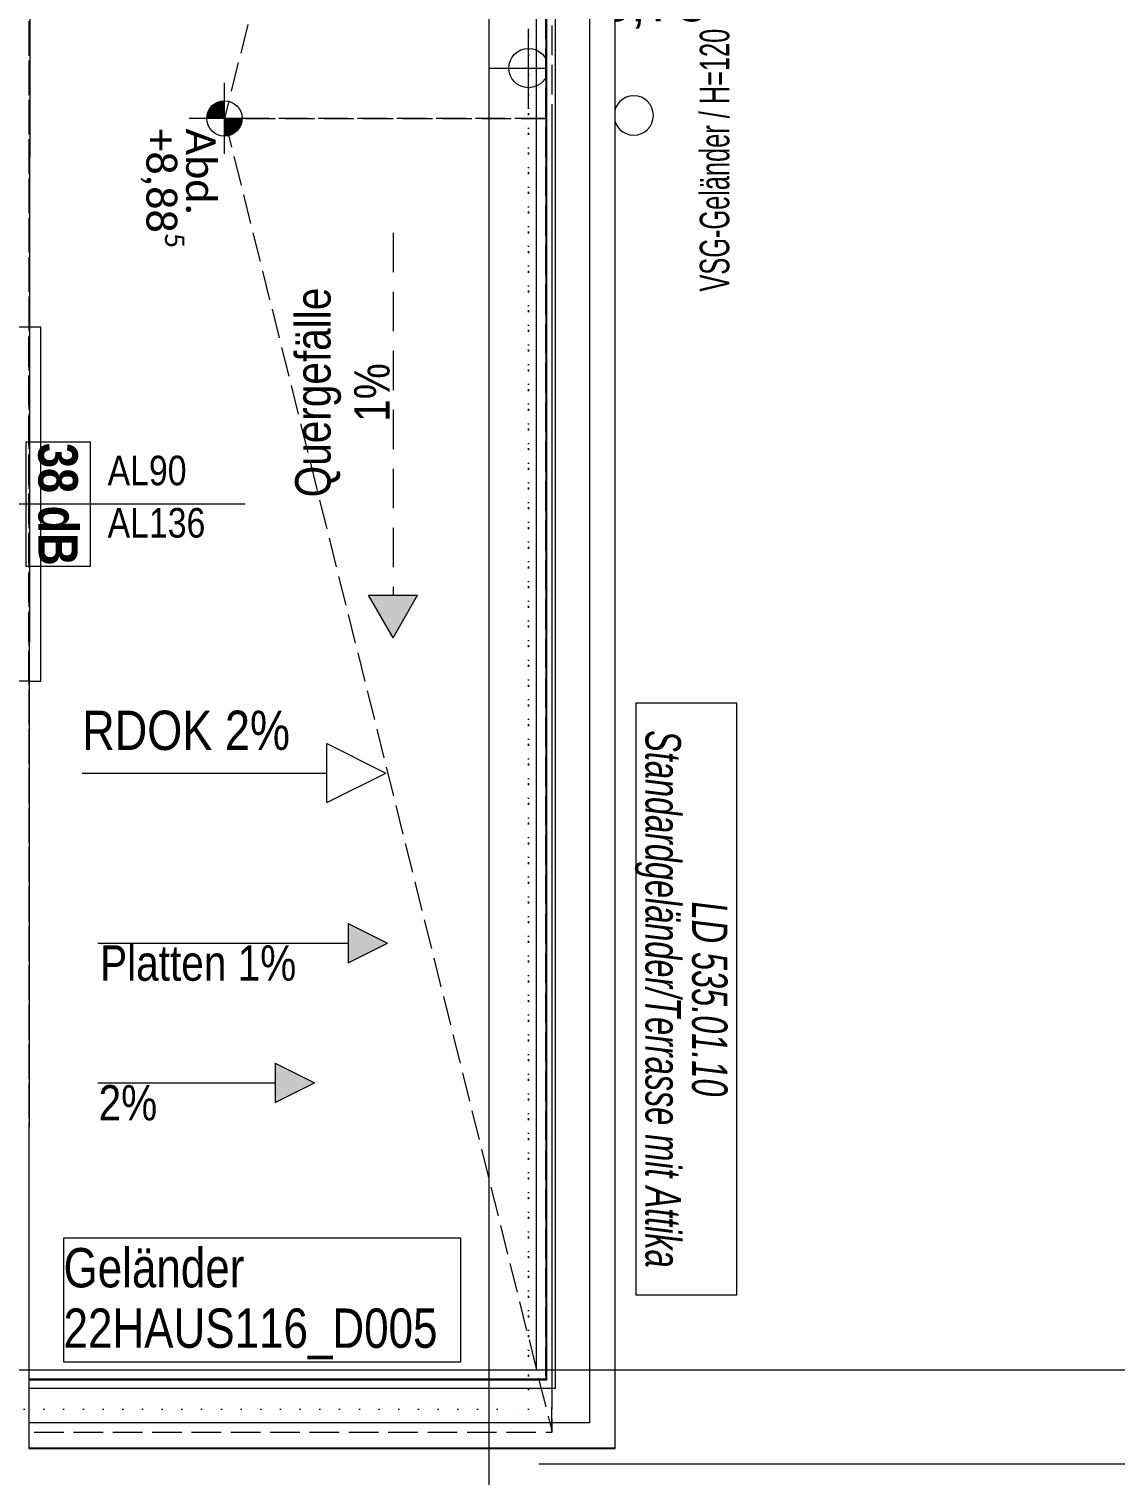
# Model space of a CAD drawing. Header units: metres. Extents: x -19025 to 34897, y -14024 to 26069.
# Drawn here: x 25551 to 28312, y 11180 to 14856 of the extents above; entities that cross this region are included whole.
import ezdxf
from ezdxf.enums import TextEntityAlignment as Align

# ---------------------------------------------------------------- set-up
doc = ezdxf.new("R2010")
doc.units = ezdxf.units.M
doc.header["$MEASUREMENT"] = 0
doc.set_wipeout_variables(frame=1)
for name, pattern in [('Punktlinie weit', [0.05, 0, -0.05]), ('Strichlinie eng', [0.1, 0.075, -0.025]), ('Strichlinie mittel', [0.15, 0.1, -0.05]), ('Wipeout_Contour', [1, 0, -1])]:
    doc.linetypes.add(name, pattern=pattern)
for name, color, linetype in [('110 Wand Aussen', 7, 'Continuous'), ('11__100 Achsraster', 7, 'Continuous'), ('140 Bruestung', 7, 'Continuous'), ('210 Decke', 7, 'Continuous'), ('212 Gefälle 2D', 7, 'Continuous'), ('220 Bodenaufbau', 7, 'Continuous'), ('221 Gefälledämmung 3D', 7, 'Continuous'), ('710 Kanal RW', 7, 'Continuous'), ('810 Raumstempel', 7, 'Continuous'), ('916 Kote PP Entwässerung', 7, 'Continuous'), ('916 Kote PP Rohbau', 7, 'Continuous'), ('930 Beschriftung Allgemein', 7, 'Continuous'), ('936 Beschriftung PP', 7, 'Continuous'), ('936 Beschriftung PP Schallschutz', 7, 'Continuous'), ('937 Beschriftung Detail', 7, 'Continuous')]:
    doc.layers.add(name, color=color, linetype=linetype)
doc.styles.add('ERSTELLTER_STIL_1', font='ARIALN.TTF')
doc.styles.add('ERSTELLTER_STIL_10', font='ARIALNI.TTF', dxfattribs={"width": 0.8})
doc.styles.add('ERSTELLTER_STIL_11', font='ARIALN.TTF', dxfattribs={"width": 0.75})
doc.styles.add('ERSTELLTER_STIL_2', font='ARIALNB.TTF')
doc.styles.add('ERSTELLTER_STIL_3', font='arial.ttf')
doc.styles.add('ERSTELLTER_STIL_4', font='arialbd.ttf')
doc.styles.add('ERSTELLTER_STIL_5', font='calibril.ttf')
doc.styles.add('ERSTELLTER_STIL_9', font='arial.ttf', dxfattribs={"width": 0.8})
doc.linetypes.add('Grenze Bezirk', pattern='A,0,[2,22HAUS116_412 STG1 _ 2.DG_IndexB_2026-08-161.Shx,S=0.001587,R=0,X=0,Y=0],-0.25,0', length=0.25)

# ---------------------------------------------------------------- blocks, each defined once
blk = doc.blocks.new('Terrasse 2_015_4_1', base_point=(24.6655, 21.5931))
at = {"layer": '810 Raumstempel', "color": 253, "linetype": 'Continuous', "lineweight": 9, "true_color": 0x9f9f9f, "flags": 128}
blk.add_lwpolyline([(23.8, 15.7509), (25.0899, 15.7509), (25.0899, 22.2315), (23.8, 22.2315), (23.8003, 19.4513), (23.8024, 19.4513)], close=True, dxfattribs=at)
at = {"layer": '810 Raumstempel', "color": 7, "lineweight": 13}
for tag, height, style, p in [('DUMMY_892', 0.1, 'ERSTELLTER_STIL_1', (24.2862, 20.9527)), ('stFloorCovering', 0.1, 'ERSTELLTER_STIL_1', (24.4509, 20.9214)), ('DUMMY_891', 0.1, 'ERSTELLTER_STIL_1', (24.4509, 20.9527)), ('ROOM_NAME', 0.125, 'ERSTELLTER_STIL_2', (24.6568, 20.914)), ('DUMMY_890', 0.125, 'ERSTELLTER_STIL_2', (24.6568, 20.2286))]:
    blk.add_attdef(tag, text='', height=height, rotation=270, dxfattribs=dict(at, style=style)).set_placement(p, align=Align.TOP_LEFT)
blk = doc.blocks.new('Kombi-Fenster 1-Fl 27_3')
at = {"layer": '110 Wand Aussen', "color": 7, "linetype": 'Strichlinie eng', "lineweight": 13}
for p, q in [((0.43, 0.03), (-0.1781, 0.6381)), ((-0.51, 0.13), (0.51, 0.13)), ((-0.45, -0.27), (0.45, -0.27))]:
    blk.add_line(p, q, dxfattribs=at)
at = {"layer": '110 Wand Aussen', "color": 7, "linetype": 'Continuous', "lineweight": 13}
for p, q in [((-0.54, 0.13), (0.54, 0.13)), ((-0.51, 0), (-0.43, 0)), ((-0.43, -0.03), (-0.43, 0.03)), ((-0.43, 0.03), (-0.36, 0.03)), ((-0.43, 0), (-0.43, -0.03)), ((-0.36, 0.03), (0.36, 0.03)), ((-0.36, 0.03), (-0.36, -0.03)), ((-0.36, 0.01), (0.36, 0.01)), ((0.36, -0.03), (0.36, 0.03)), ((0.36, 0.03), (0.43, 0.03)), ((0.43, 0.03), (0.43, -0.03)), ((0.43, -0.03), (0.43, 0)), ((0.43, 0), (0.51, 0)), ((-0.43, -0.03), (-0.41, -0.03)), ((-0.36, -0.03), (-0.43, -0.03)), ((-0.41, -0.03), (-0.41, -0.07)), ((0.36, -0.01), (-0.36, -0.01)), ((0.36, -0.03), (-0.36, -0.03)), ((0.43, -0.03), (0.36, -0.03)), ((0.41, -0.07), (0.41, -0.03)), ((0.41, -0.03), (0.43, -0.03)), ((-0.41, -0.07), (-0.51, -0.07)), ((-0.45, -0.07), (-0.51, -0.07)), ((-0.45, -0.07), (-0.51, -0.07)), ((-0.45, -0.27), (-0.45, -0.07)), ((0.41, -0.07), (-0.41, -0.07)), ((0.51, -0.07), (0.41, -0.07)), ((0.45, -0.07), (0.51, -0.07)), ((0.45, -0.07), (0.51, -0.07)), ((0.45, -0.27), (0.45, -0.07)), ((-0.45, -0.27), (-0.45, -0.3)), ((0.45, -0.3), (0.45, -0.27)), ((-0.45, -0.3), (0.45, -0.3))]:
    blk.add_line(p, q, dxfattribs=at)
at = {"layer": '110 Wand Aussen', "color": 7, "linetype": 'Continuous', "lineweight": 30}
for p, q in [((-0.51, 0.13), (-0.54, 0.13)), ((-0.51, 0), (-0.51, 0.13)), ((0.51, 0), (0.51, 0.13)), ((0.51, 0.13), (0.54, 0.13)), ((-0.51, -0.07), (-0.51, 0)), ((-0.51, -0.07), (-0.51, 0)), ((0.51, -0.07), (0.51, 0)), ((0.51, -0.07), (0.51, 0))]:
    blk.add_line(p, q, dxfattribs=at)
at = {"layer": '110 Wand Aussen', "color": 7, "linetype": 'Strichlinie eng', "lineweight": 13}
blk.add_arc((0.43, 0.03), 0.86, 135, 180, dxfattribs=at)
at = {"layer": '110 Wand Aussen', "color": 7, "linetype": 'Continuous', "lineweight": 13}
for p in [(-0.54, 0.13), (0.54, 0.13)]:
    blk.add_point(p, dxfattribs=at)
blk = doc.blocks.new('F Marker 21_6')
at = {"layer": '110 Wand Aussen', "color": 7, "linetype": 'Continuous', "lineweight": 13}
blk.add_line((0, 0.55), (0, -0.4), dxfattribs=at)
at = {"layer": '110 Wand Aussen', "color": 7, "lineweight": 13, "style": 'ERSTELLTER_STIL_1'}
for tag, p in [('gs_width_select_pref_50_0', (-0.0029, 0.223)), ('gs_width_select_pref_50_1', (0.13, 0.223))]:
    blk.add_attdef(tag, text='', height=0.075, rotation=90, dxfattribs=at).set_placement(p, align=Align.BOTTOM_LEFT)
for tag, p in [('AC_SillPrefix', (-0.2618, -0.482)), ('AC_SillPrefix_FPH', (-0.2618, -0.587)), ('AC_SillPrefix_STUK', (-0.2618, -0.7057))]:
    blk.add_attdef(tag, text='', height=0.075, dxfattribs=at).set_placement(p, align=Align.BOTTOM_LEFT)
blk = doc.blocks.new('Wand_16_1', base_point=(23.6, 22.4117))
at = {"layer": '110 Wand Aussen', "color": 7, "linetype": 'Continuous', "lineweight": 13, "rotation": 90.00000111836731}
blk.add_blockref('Kombi-Fenster 1-Fl 27_3', (23.53, 17.9511), dxfattribs=at)
at = {"layer": '110 Wand Aussen', "color": 7, "lineweight": 13}
ref = blk.add_blockref('F Marker 21_6', (23.8, 17.9511), dxfattribs=dict(at, rotation=270))
ref.add_attrib('gs_width_select_pref_50', 'AL90', dxfattribs={"color": 7, "lineweight": 13, "height": 0.075, "rotation": 360, "style": 'ERSTELLTER_STIL_1'}).set_placement((24, 17.977), align=Align.BOTTOM_LEFT)
ref.add_attrib('gs_width_select_pref_50_1', 'AL136', dxfattribs={"color": 7, "lineweight": 13, "height": 0.075, "rotation": 360, "style": 'ERSTELLTER_STIL_1'}).set_placement((24, 17.844), align=Align.BOTTOM_LEFT)
ref.add_attrib('AC_SillPrefix', 'RPH 82', dxfattribs={"color": 7, "lineweight": 13, "height": 0.075, "rotation": 270, "style": 'ERSTELLTER_STIL_1'}).set_placement((23.295, 18.2359), align=Align.BOTTOM_LEFT)
ref.add_attrib('AC_SillPrefix_FPH', 'FPH 86', dxfattribs={"color": 7, "lineweight": 13, "height": 0.075, "rotation": 270, "style": 'ERSTELLTER_STIL_1'}).set_placement((23.19, 18.2359), align=Align.BOTTOM_LEFT)
ref.add_attrib('AC_SillPrefix_STUK', 'STUK +11,30', dxfattribs={"color": 7, "lineweight": 13, "height": 0.075, "rotation": 270, "style": 'ERSTELLTER_STIL_1'}).set_placement((23.085, 18.2222), align=Align.BOTTOM_LEFT)
blk = doc.blocks.new('Dachfläche_11_1', base_point=(25.1296, 22.276))
at = {"layer": '221 Gefälledämmung 3D', "color": 32, "linetype": 'Strichlinie eng', "lineweight": 5, "true_color": 0xdd6f00, "flags": 128}
blk.add_lwpolyline([(25.1296, 22.276), (24.2969, 18.932), (25.1296, 18.932)], close=True, dxfattribs=at)
blk = doc.blocks.new('Dachfläche_12_1', base_point=(25.114, 22.2517))
at = {"layer": '220 Bodenaufbau', "color": 155, "linetype": 'Strichlinie eng', "lineweight": 5, "true_color": 0x416cbe, "flags": 128}
blk.add_lwpolyline([(25.114, 22.2517), (23.8, 22.2518), (23.7997, 15.6072), (25.1137, 15.6071)], close=True, dxfattribs=at)
blk = doc.blocks.new('Fallrohr Komplex 27_3')
at = {"layer": '710 Kanal RW', "color": 5, "linetype": 'Continuous', "lineweight": 5, "flags": 128}
blk.add_lwpolyline([(0.05, 0, 1), (-0.05, 0, 1)], format="xyb", close=True, dxfattribs=at)
blk = doc.blocks.new('Linie_3_1', base_point=(24.7254, 18.6411))
at = {"layer": '212 Gefälle 2D', "linetype": 'Continuous', "lineweight": 5, "true_color": 0xdd6f00}
blk.add_hatch(color=32, dxfattribs=at).paths.add_polyline_path([(24.7254, 17.6119), (24.7879, 17.7201), (24.6629, 17.7201)])
at = {"layer": '212 Gefälle 2D', "color": 32, "linetype": 'Strichlinie mittel', "lineweight": 5, "true_color": 0xdd6f00}
blk.add_line((24.7254, 18.6411), (24.7254, 17.7201), dxfattribs=at)
at = {"layer": '212 Gefälle 2D', "color": 32, "linetype": 'Continuous', "lineweight": 5, "true_color": 0xdd6f00}
for p, q in [((24.6629, 17.7201), (24.7879, 17.7201)), ((24.7254, 17.6119), (24.6629, 17.7201)), ((24.7254, 17.6119), (24.7879, 17.7201))]:
    blk.add_line(p, q, dxfattribs=at)
blk = doc.blocks.new('Höhenbemaßung_22_1', base_point=(24.2969, 18.932))
at = {"layer": '221 Gefälledämmung 3D', "linetype": 'Continuous', "lineweight": 5, "true_color": 0xdd6f00}
for points in [[(24.2969, 18.932), (24.2969, 18.977), (24.2797, 18.9736), (24.2651, 18.9639), (24.2553, 18.9493), (24.2519, 18.932)], [(24.2969, 18.932), (24.2969, 18.887), (24.3141, 18.8905), (24.3287, 18.9002), (24.3385, 18.9148), (24.3419, 18.932)]]:
    blk.add_hatch(color=32, dxfattribs=at).paths.add_polyline_path(points)
at = {"layer": '221 Gefälledämmung 3D', "color": 32, "linetype": 'Continuous', "lineweight": 5, "true_color": 0xdd6f00}
for p, q in [((24.2969, 18.842), (24.2969, 19.022)), ((24.3869, 18.932), (24.2069, 18.932))]:
    blk.add_line(p, q, dxfattribs=at)
blk.add_circle((24.2969, 18.932), 0.045, dxfattribs=at)
at = {"layer": '221 Gefälledämmung 3D', "color": 32, "lineweight": 5, "true_color": 0xdd6f00, "char_height": 0.075, "attachment_point": 7, "rotation": 270, "style": 'ERSTELLTER_STIL_5'}
for s, insert in [('\\A1;{\\pql;\\fCalibri Light|b0|i0|c0|p0;\\W1.000000;+8,88\\fCalibri Light|b0|i0|c0|p0;\\W1.000000;\\A1{\\H.66x;\\S5^  ;}}', (24.0765, 18.9062)), ('\\A1;{\\pql;\\fCalibri Light|b0|i0|c0|p0;\\W1.000000;Abd.}', (24.1984, 18.9062))]:
    blk.add_mtext(s, dxfattribs=dict(at, insert=insert))
blk = doc.blocks.new('Höhenbemaßung_31_1', base_point=(25.0698, 19.06))
at = {"layer": '916 Kote PP Rohbau', "color": 7, "linetype": 'Continuous', "lineweight": 13}
for p, q in [((25.0698, 18.96), (25.0698, 19.16)), ((24.9698, 19.06), (25.1698, 19.06))]:
    blk.add_line(p, q, dxfattribs=at)
blk.add_circle((25.0698, 19.06), 0.05, dxfattribs=at)
at = {"layer": '916 Kote PP Rohbau', "color": 7, "lineweight": 13, "insert": (25.1698, 19.16), "char_height": 0.1, "attachment_point": 7, "style": 'ERSTELLTER_STIL_3'}
blk.add_mtext('\\A1;{\\pql;\\fArial|b0|i0|c0|p0;\\W1.000000;+8,73}', dxfattribs=at)
blk = doc.blocks.new('Decke_17_1', base_point=(23.6, 22.2117))
at = {"layer": '210 Decke', "color": 181, "linetype": 'Punktlinie weit', "lineweight": 30, "true_color": 0xa042ff, "flags": 128}
blk.add_lwpolyline([(23.6, 22.2117), (23.6, 15.651), (25.07, 15.651), (25.07, 22.2117)], close=True, dxfattribs=at)
blk = doc.blocks.new('Wand_170_1', base_point=(23.8, 15.771))
at = {"color": 254, "linetype": 'Wipeout_Contour', "lineweight": 0, "ltscale": 88.748269}
blk.add_wipeout([(25.1159, 15.7271), (25.1137, 15.7271), (25.1159, 15.725)], dxfattribs=at).dxf.layer = '140 Bruestung'
at = {"color": 254, "linetype": 'Wipeout_Contour', "lineweight": 0, "ltscale": 88.772337}
blk.add_wipeout([(25.1376, 15.725), (25.1159, 15.725), (25.1376, 15.7033)], dxfattribs=at).dxf.layer = '140 Bruestung'
at = {"color": 254, "linetype": 'Wipeout_Contour', "lineweight": 0, "ltscale": 89.062072}
blk.add_wipeout([(25.1137, 15.7271), (25.1137, 15.725), (25.1159, 15.725)], dxfattribs=at).dxf.layer = '140 Bruestung'
at = {"color": 254, "linetype": 'Wipeout_Contour', "lineweight": 0, "ltscale": 88.826995}
blk.add_wipeout([(25.1898, 15.7033), (25.1376, 15.7033), (25.1898, 15.651)], dxfattribs=at).dxf.layer = '140 Bruestung'
at = {"color": 254, "linetype": 'Wipeout_Contour', "lineweight": 0, "ltscale": 116.311591}
blk.add_wipeout([(25.1137, 15.7271), (23.8, 15.7271), (23.8, 15.725), (25.1137, 15.725)], dxfattribs=at).dxf.layer = '140 Bruestung'
at = {"color": 254, "linetype": 'Wipeout_Contour', "lineweight": 0, "ltscale": 88.856078}
blk.add_wipeout([(25.2248, 15.651), (25.1898, 15.651), (25.2248, 15.616)], dxfattribs=at).dxf.layer = '140 Bruestung'
at = {"color": 254, "linetype": 'Wipeout_Contour', "lineweight": 0, "ltscale": 89.059972}
blk.add_wipeout([(25.1159, 15.725), (25.1159, 15.7033), (25.1376, 15.7033)], dxfattribs=at).dxf.layer = '140 Bruestung'
at = {"color": 254, "linetype": 'Wipeout_Contour', "lineweight": 0, "ltscale": 88.922369}
blk.add_wipeout([(25.2891, 15.616), (25.2248, 15.616), (25.2891, 15.5518)], dxfattribs=at).dxf.layer = '140 Bruestung'
at = {"color": 254, "linetype": 'Wipeout_Contour', "lineweight": 0, "ltscale": 116.289112}
blk.add_wipeout([(25.1159, 15.725), (23.8, 15.725), (23.8, 15.7033), (25.1159, 15.7033)], dxfattribs=at).dxf.layer = '140 Bruestung'
at = {"color": 254, "linetype": 'Wipeout_Contour', "lineweight": 0, "ltscale": 89.07495}
blk.add_wipeout([(25.1376, 15.7033), (25.1376, 15.651), (25.1898, 15.651)], dxfattribs=at).dxf.layer = '140 Bruestung'
at = {"color": 254, "linetype": 'Wipeout_Contour', "lineweight": 0, "ltscale": 88.910823}
blk.add_wipeout([(25.2899, 15.5518), (25.2891, 15.5518), (25.2899, 15.5509)], dxfattribs=at).dxf.layer = '140 Bruestung'
at = {"layer": '140 Bruestung', "color": 7, "linetype": 'Continuous', "lineweight": 13}
blk.add_line((25.1159, 15.725), (23.8, 15.725), dxfattribs=at)
at = {"layer": '140 Bruestung', "color": 7, "linetype": 'Continuous', "lineweight": 13, "flags": 128}
for points in [[(25.1137, 15.7271), (23.8, 15.7271)], [(23.8, 15.7271), (23.8, 15.725)]]:
    blk.add_lwpolyline(points, dxfattribs=at)
at = {"color": 254, "linetype": 'Wipeout_Contour', "lineweight": 0, "ltscale": 116.245275}
blk.add_wipeout([(25.1376, 15.7033), (23.8, 15.7033), (23.8, 15.651), (25.1376, 15.651)], dxfattribs=at).dxf.layer = '140 Bruestung'
at = {"color": 254, "linetype": 'Wipeout_Contour', "lineweight": 0, "ltscale": 89.130582}
blk.add_wipeout([(25.1898, 15.651), (25.1898, 15.616), (25.2248, 15.616)], dxfattribs=at).dxf.layer = '140 Bruestung'
at = {"layer": '140 Bruestung', "color": 7, "linetype": 'Continuous', "lineweight": 13}
blk.add_line((25.1376, 15.7033), (23.8, 15.7033), dxfattribs=at)
at = {"layer": '140 Bruestung', "color": 7, "linetype": 'Continuous', "lineweight": 13, "flags": 128}
blk.add_lwpolyline([(23.8, 15.725), (23.8, 15.7033)], dxfattribs=at)
at = {"color": 254, "linetype": 'Wipeout_Contour', "lineweight": 0, "ltscale": 116.239429}
blk.add_wipeout([(25.1898, 15.651), (23.8, 15.651), (23.8, 15.616), (25.1898, 15.616)], dxfattribs=at).dxf.layer = '140 Bruestung'
at = {"color": 254, "linetype": 'Wipeout_Contour', "lineweight": 0, "ltscale": 89.159852}
blk.add_wipeout([(25.2248, 15.616), (25.2248, 15.5518), (25.2891, 15.5518)], dxfattribs=at).dxf.layer = '140 Bruestung'
at = {"layer": '140 Bruestung', "color": 7, "linetype": 'Continuous', "lineweight": 13, "flags": 128}
blk.add_lwpolyline([(23.8, 15.7033), (23.8, 15.651)], dxfattribs=at)
at = {"color": 254, "linetype": 'Wipeout_Contour', "lineweight": 0, "ltscale": 116.191349}
blk.add_wipeout([(25.2248, 15.616), (23.8, 15.616), (23.8, 15.5518), (25.2248, 15.5518)], dxfattribs=at).dxf.layer = '140 Bruestung'
at = {"color": 254, "linetype": 'Wipeout_Contour', "lineweight": 0, "ltscale": 89.237529}
blk.add_wipeout([(25.2891, 15.5518), (25.2891, 15.5509), (25.2899, 15.5509)], dxfattribs=at).dxf.layer = '140 Bruestung'
at = {"layer": '140 Bruestung', "color": 7, "linetype": 'Continuous', "lineweight": 13}
blk.add_line((25.2248, 15.616), (23.8, 15.616), dxfattribs=at)
at = {"layer": '140 Bruestung', "color": 7, "linetype": 'Continuous', "lineweight": 13, "flags": 128}
blk.add_lwpolyline([(23.8, 15.651), (23.8, 15.616)], dxfattribs=at)
at = {"color": 254, "linetype": 'Wipeout_Contour', "lineweight": 0, "ltscale": 116.230867}
blk.add_wipeout([(25.2891, 15.5518), (23.8, 15.5518), (23.8, 15.5509), (25.2891, 15.5509)], dxfattribs=at).dxf.layer = '140 Bruestung'
at = {"layer": '140 Bruestung', "color": 7, "linetype": 'Continuous', "lineweight": 13}
blk.add_line((25.2891, 15.5518), (23.8, 15.5518), dxfattribs=at)
at = {"layer": '140 Bruestung', "color": 7, "linetype": 'Continuous', "lineweight": 13, "flags": 128}
for points in [[(23.8, 15.616), (23.8, 15.5518)], [(23.8, 15.5518), (23.8, 15.5509)], [(23.8, 15.5509), (25.2899, 15.5509)], [(25.2899, 15.5509), (25.2899, 15.5518)]]:
    blk.add_lwpolyline(points, dxfattribs=at)
blk = doc.blocks.new('Wand_171_1', base_point=(25.0698, 15.771))
at = {"color": 254, "linetype": 'Wipeout_Contour', "lineweight": 0, "ltscale": 126.295588}
blk.add_wipeout([(25.1159, 15.7271), (25.1159, 22.2553), (25.1137, 22.2553), (25.1137, 15.7271)], dxfattribs=at).dxf.layer = '140 Bruestung'
at = {"color": 254, "linetype": 'Wipeout_Contour', "lineweight": 0, "ltscale": 126.333888}
blk.add_wipeout([(25.1376, 15.725), (25.1376, 22.2575), (25.1159, 22.2575), (25.1159, 15.725)], dxfattribs=at).dxf.layer = '140 Bruestung'
at = {"layer": '140 Bruestung', "color": 7, "linetype": 'Continuous', "lineweight": 13}
blk.add_line((25.1159, 22.2575), (25.1159, 15.725), dxfattribs=at)
at = {"layer": '140 Bruestung', "color": 7, "linetype": 'Continuous', "lineweight": 13, "flags": 128}
blk.add_lwpolyline([(25.1137, 22.2553), (25.1137, 15.7271)], dxfattribs=at)
at = {"color": 254, "linetype": 'Wipeout_Contour', "lineweight": 0, "ltscale": 126.456729}
blk.add_wipeout([(25.1898, 15.7033), (25.1898, 22.2792), (25.1376, 22.2792), (25.1376, 15.7033)], dxfattribs=at).dxf.layer = '140 Bruestung'
at = {"layer": '140 Bruestung', "color": 7, "linetype": 'Continuous', "lineweight": 13}
blk.add_line((25.1376, 22.2792), (25.1376, 15.7033), dxfattribs=at)
at = {"color": 254, "linetype": 'Wipeout_Contour', "lineweight": 0, "ltscale": 126.608988}
blk.add_wipeout([(25.2248, 15.651), (25.2248, 22.3314), (25.1898, 22.3314), (25.1898, 15.651)], dxfattribs=at).dxf.layer = '140 Bruestung'
at = {"color": 254, "linetype": 'Wipeout_Contour', "lineweight": 0, "ltscale": 126.775871}
blk.add_wipeout([(25.2891, 15.616), (25.2891, 22.3664), (25.2248, 22.3664), (25.2248, 15.616)], dxfattribs=at).dxf.layer = '140 Bruestung'
at = {"layer": '140 Bruestung', "color": 7, "linetype": 'Continuous', "lineweight": 13}
blk.add_line((25.2248, 22.3664), (25.2248, 15.616), dxfattribs=at)
at = {"color": 254, "linetype": 'Wipeout_Contour', "lineweight": 0, "ltscale": 126.896944}
blk.add_wipeout([(25.2899, 15.5518), (25.2899, 22.4306), (25.2891, 22.4306), (25.2891, 15.5518)], dxfattribs=at).dxf.layer = '140 Bruestung'
at = {"layer": '140 Bruestung', "color": 7, "linetype": 'Continuous', "lineweight": 13}
blk.add_line((25.2891, 22.4306), (25.2891, 15.5518), dxfattribs=at)
at = {"layer": '140 Bruestung', "color": 7, "linetype": 'Continuous', "lineweight": 13, "flags": 128}
blk.add_lwpolyline([(25.2899, 15.5518), (25.2899, 22.4315)], dxfattribs=at)
blk = doc.blocks.new('Dachfläche_71_1', base_point=(25.07, 15.651))
at = {"layer": '220 Bodenaufbau', "color": 182, "linetype": 'Punktlinie weit', "lineweight": 5, "true_color": 0x4b06db, "flags": 128}
blk.add_lwpolyline([(25.07, 15.651), (25.07, 22.2117), (23.6, 22.2117), (23.6, 15.651)], close=True, dxfattribs=at)
blk = doc.blocks.new('Dachfläche_73_1', base_point=(25.1295, 15.5928))
at = {"layer": '221 Gefälledämmung 3D', "color": 32, "linetype": 'Strichlinie eng', "lineweight": 5, "true_color": 0xdd6f00, "flags": 128}
blk.add_lwpolyline([(25.1295, 15.5928), (25.1297, 22.2712), (23.8, 22.2712), (23.8, 15.5928)], close=True, dxfattribs=at)
blk = doc.blocks.new('Dachfläche_74_1', base_point=(24.2969, 18.932))
at = {"layer": '221 Gefälledämmung 3D', "color": 32, "linetype": 'Strichlinie eng', "lineweight": 5, "true_color": 0xdd6f00, "flags": 128}
blk.add_lwpolyline([(24.2969, 18.932), (25.1295, 15.5928), (25.1296, 18.932)], close=True, dxfattribs=at)
blk = doc.blocks.new('Standard-Rastermarker_13')
at = {"layer": '11__100 Achsraster', "color": 8, "linetype": 'Grenze Bezirk', "lineweight": 5}
blk.add_line((1, 0), (28.1323, 0), dxfattribs=at)
at = {"layer": '11__100 Achsraster', "color": 8, "lineweight": 5, "style": 'ERSTELLTER_STIL_4'}
blk.add_attdef('AC_MarkerText_1', text='', height=0.2, rotation=270, dxfattribs=at).set_placement((29.5281, -0.0457), align=Align.TOP_CENTER)
blk = doc.blocks.new('Standard-Rastermarker_27')
at = {"layer": '11__100 Achsraster', "color": 8, "linetype": 'Grenze Bezirk', "lineweight": 5}
blk.add_line((1, 0), (34.397, 0), dxfattribs=at)
at = {"layer": '11__100 Achsraster', "color": 8, "lineweight": 5, "style": 'ERSTELLTER_STIL_4'}
for tag, p in [('AC_MarkerText_1_0', (-0.25, -0.1914)), ('AC_MarkerText_1_1', (35.647, -0.1914))]:
    blk.add_attdef(tag, text='', height=0.2, rotation=180, dxfattribs=at).set_placement(p, align=Align.TOP_CENTER)
blk = doc.blocks.new('Rampe Symbol 27_5')
at = {"layer": '936 Beschriftung PP', "color": 7, "linetype": 'Continuous', "lineweight": 13}
for p, q in [((0.6217, 0.075), (0.7717, 0)), ((0.6217, -0.075), (0.6217, 0.075)), ((0, 0), (0.6217, 0)), ((0.6217, -0.075), (0.7717, 0))]:
    blk.add_line(p, q, dxfattribs=at)
at = {"layer": '936 Beschriftung PP', "color": 7, "lineweight": 13, "style": 'ERSTELLTER_STIL_1'}
blk.add_attdef('txt', text='', height=0.1, dxfattribs=at).set_placement((0, 0.0286), align=Align.BOTTOM_LEFT)
blk = doc.blocks.new('Rampe Symbol 27_8')
at = {"layer": '936 Beschriftung PP', "linetype": 'Continuous', "lineweight": 0, "true_color": 0x000000}
blk.add_hatch(color=18, dxfattribs=at).paths.add_polyline_path([(0.7356, 0), (0.6356, 0.05), (0.6356, -0.05)])
at = {"layer": '936 Beschriftung PP', "color": 7, "linetype": 'Continuous', "lineweight": 13}
for p, q in [((0.6356, 0.05), (0.7356, 0)), ((0.6356, -0.05), (0.6356, 0.05)), ((0, 0), (0.6356, 0)), ((0.6356, -0.05), (0.7356, 0))]:
    blk.add_line(p, q, dxfattribs=at)
at = {"layer": '936 Beschriftung PP', "color": 7, "lineweight": 13, "style": 'ERSTELLTER_STIL_1'}
blk.add_attdef('txt', text='', height=0.09, rotation=180, dxfattribs=at).set_placement((0.504, 0.174), align=Align.BOTTOM_LEFT)
blk = doc.blocks.new('Rampe Symbol 27[166]_1', base_point=(23.9756, 16.4803))
at = {"layer": '916 Kote PP Entwässerung', "linetype": 'Continuous', "lineweight": 5, "true_color": 0xdd6f00}
blk.add_hatch(color=32, dxfattribs=at).paths.add_polyline_path([(24.5261, 16.4803), (24.4261, 16.5303), (24.4261, 16.4303)])
at = {"layer": '916 Kote PP Entwässerung', "color": 32, "linetype": 'Continuous', "lineweight": 5, "true_color": 0xdd6f00}
for p, q in [((24.4261, 16.5303), (24.5261, 16.4803)), ((24.4261, 16.5303), (24.4261, 16.4303)), ((23.9756, 16.4803), (24.4261, 16.4803)), ((24.4261, 16.4303), (24.5261, 16.4803))]:
    blk.add_line(p, q, dxfattribs=at)
at = {"layer": '916 Kote PP Entwässerung', "color": 32, "lineweight": 5, "true_color": 0xdd6f00, "style": 'ERSTELLTER_STIL_1'}
blk.add_attdef('txt', text='', height=0.09, dxfattribs=at).set_placement((24.1261, 16.3578), align=Align.BOTTOM_RIGHT)

msp = doc.modelspace()

# ---------------------------------------------------------------- linework, layer by layer
at = {"layer": '936 Beschriftung PP Schallschutz', "color": 7, "linetype": 'Continuous', "lineweight": 13, "flags": 128}
msp.add_lwpolyline([(25543.22, 13805.619), (25543.22, 13490.385), (25707.926, 13490.385), (25707.926, 13805.619), (25543.22, 13805.619)], close=True, dxfattribs=at)
at = {"layer": '937 Beschriftung Detail', "color": 6, "linetype": 'Continuous', "lineweight": 13, "flags": 128}
msp.add_lwpolyline([(27093.614, 13142.89), (27093.614, 11638.236), (27350.79, 11638.236), (27350.79, 13142.89), (27093.614, 13142.89)], close=True, dxfattribs=at)
at = {"layer": '937 Beschriftung Detail', "color": 155, "linetype": 'Continuous', "lineweight": 5, "true_color": 0x416cbe, "flags": 128}
msp.add_lwpolyline([(25639.31, 11467.953), (26649.458, 11467.953), (26649.458, 11782.239), (25639.31, 11782.239), (25639.31, 11467.953)], close=True, dxfattribs=at)

# ---------------------------------------------------------------- block references
at = {"layer": '110 Wand Aussen', "color": 7, "lineweight": 30, "xscale": 1000, "yscale": 1000, "zscale": 1000}
msp.add_blockref('Wand_16_1', (25351.34, 18108.62), dxfattribs=at)
at = {"layer": '210 Decke', "color": 181, "linetype": 'Punktlinie weit', "lineweight": 30, "true_color": 0xa042ff, "xscale": 1000, "yscale": 1000, "zscale": 1000}
msp.add_blockref('Decke_17_1', (25351.34, 17908.62), dxfattribs=at)
at = {"layer": '212 Gefälle 2D', "color": 32, "linetype": 'Strichlinie mittel', "lineweight": 5, "true_color": 0xdd6f00, "xscale": 1000, "yscale": 1000, "zscale": 1000}
msp.add_blockref('Linie_3_1', (26476.736, 14338.028), dxfattribs=at)
at = {"layer": '220 Bodenaufbau', "color": 155, "linetype": 'Strichlinie eng', "lineweight": 5, "true_color": 0x416cbe, "xscale": 1000, "yscale": 1000, "zscale": 1000}
msp.add_blockref('Dachfläche_12_1', (26865.376, 17948.634), dxfattribs=at)
at = {"layer": '221 Gefälledämmung 3D', "color": 32, "linetype": 'Strichlinie eng', "lineweight": 5, "true_color": 0xdd6f00, "xscale": 1000, "yscale": 1000, "zscale": 1000}
msp.add_blockref('Dachfläche_11_1', (26880.942, 17972.95), dxfattribs=at)
at = {"layer": '221 Gefälledämmung 3D', "color": 32, "lineweight": 5, "true_color": 0xdd6f00, "xscale": 1000, "yscale": 1000, "zscale": 1000}
msp.add_blockref('Höhenbemaßung_22_1', (26048.249, 14628.965), dxfattribs=at)
at = {"layer": '710 Kanal RW', "color": 5, "linetype": 'Continuous', "lineweight": 5, "xscale": 1000, "yscale": 1000, "zscale": 1000, "rotation": 90}
msp.add_blockref('Fallrohr Komplex 27_3', (27088.543, 14636.416), dxfattribs=at)
at = {"layer": '810 Raumstempel', "color": 7, "linetype": 'Continuous', "lineweight": 13, "xscale": 1000, "yscale": 1000, "zscale": 1000}
msp.add_blockref('Terrasse 2_015_4_1', (26416.794, 17290.047), dxfattribs=at)
at = {"layer": '916 Kote PP Entwässerung', "color": 32, "linetype": 'Continuous', "lineweight": 5, "true_color": 0xdd6f00, "xscale": 1000, "yscale": 1000, "zscale": 1000}
msp.add_blockref('Rampe Symbol 27[166]_1', (25726.881, 12177.228), dxfattribs=at).add_auto_attribs({'txt': '2%'})
at = {"layer": '916 Kote PP Rohbau', "color": 7, "lineweight": 13, "xscale": 1000, "yscale": 1000, "zscale": 1000}
msp.add_blockref('Höhenbemaßung_31_1', (26821.165, 14756.955), dxfattribs=at)
at = {"layer": '936 Beschriftung PP', "color": 7, "linetype": 'Continuous', "lineweight": 13, "xscale": 1000, "yscale": 1000, "zscale": 1000}
msp.add_blockref('Rampe Symbol 27_5', (25686.735, 12964.904), dxfattribs=at).add_auto_attribs({'txt': 'RDOK 2%'})
at = {"layer": '936 Beschriftung PP', "color": 6, "linetype": 'Continuous', "lineweight": 13}
ref = msp.add_blockref('Rampe Symbol 27_8', (25726.881, 12532.389), dxfattribs=dict(at, xscale=-1000, yscale=1000, zscale=1000, rotation=180))
ref.add_attrib('txt', 'Platten 1%', dxfattribs={"color": 7, "lineweight": 13, "height": 90, "style": 'ERSTELLTER_STIL_1'}).set_placement((26230.836, 12409.921), align=Align.BOTTOM_RIGHT)

# ---------------------------------------------------------------- texts
at = {"layer": '212 Gefälle 2D', "color": 32, "linetype": 'Continuous', "lineweight": 5, "true_color": 0xdd6f00, "insert": (26227.995, 13932.145), "char_height": 90, "attachment_point": 2, "rotation": 90, "style": 'ERSTELLTER_STIL_1'}
msp.add_mtext('\\A1;{\\pqc;\\fArial Narrow|b0|i0|c0|p0;\\W1.000000;Quergefälle\\P\\pqc;\\fArial Narrow|b0|i0|c0|p0;\\W1.000000;1%\\P\\pqc;\\fArial Narrow|b0|i0|c0|p0;\\W1.000000;}', dxfattribs=at)
at = {"layer": '930 Beschriftung Allgemein', "color": 7, "linetype": 'Continuous', "lineweight": 13, "insert": (27256.434, 14522.714), "char_height": 75, "attachment_point": 2, "rotation": 90, "style": 'ERSTELLTER_STIL_11'}
msp.add_mtext('\\A1;{\\pqc;\\fArial Narrow|b0|i0|c0|p0;\\W0.750000;VSG-Geländer\\fArial Narrow|b0|i0|c0|p0;\\W0.750000; / \\fArial Narrow|b0|i0|c0|p0;\\W0.750000;H=120}', dxfattribs=at)
at = {"layer": '936 Beschriftung PP Schallschutz', "color": 7, "linetype": 'Continuous', "lineweight": 13, "insert": (25573.849, 13648.002), "char_height": 100, "attachment_point": 8, "rotation": 270, "style": 'ERSTELLTER_STIL_2'}
msp.add_mtext('\\A1;{\\pqc;\\fArial Narrow|b1|i0|c0|p0;\\W1.000000;38 dB}', dxfattribs=at)
at = {"layer": '937 Beschriftung Detail', "color": 6, "linetype": 'Continuous', "lineweight": 13, "insert": (27091.297, 12390.563), "char_height": 90, "attachment_point": 8, "rotation": 270, "line_spacing_factor": 0.78934, "style": 'ERSTELLTER_STIL_10'}
msp.add_mtext('\\A1;{\\pqc;\\fArial Narrow|b0|i1|c0|p0;\\W0.800000;LD 535.01.\\fArial Narrow|b0|i1|c0|p0;\\W0.800000;10\\P\\pqc;\\fArial Narrow|b0|i1|c0|p0;\\W0.800000;Standardgeländer\\fArial Narrow|b0|i1|c0|p0;\\W0.800000;/Terrasse mit Attika}', dxfattribs=at)
at = {"layer": '937 Beschriftung Detail', "color": 7, "linetype": 'Continuous', "lineweight": 13, "insert": (25639.31, 11474.984), "char_height": 100, "attachment_point": 7, "line_spacing_factor": 0.921593, "style": 'ERSTELLTER_STIL_9'}
msp.add_mtext('\\A1;{\\pql;\\fArial|b0|i0|c0|p0;\\W0.800000;Geländer\\P\\pql;\\fArial|b0|i0|c0|p0;\\W0.800000;22HAUS116_D005}', dxfattribs=at)

# ---------------------------------------------------------------- next in the draw order: block references
at = {"layer": '140 Bruestung', "color": 7, "lineweight": 30, "xscale": 1000, "yscale": 1000, "zscale": 1000}
msp.add_blockref('Wand_170_1', (25551.341, 11467.953), dxfattribs=at)

# ---------------------------------------------------------------- next in the draw order: block references
msp.add_blockref('Wand_171_1', (26821.165, 11467.953), dxfattribs=at)
at = {"layer": '220 Bodenaufbau', "color": 182, "linetype": 'Punktlinie weit', "lineweight": 5, "true_color": 0x4b06db, "xscale": 1000, "yscale": 1000, "zscale": 1000}
msp.add_blockref('Dachfläche_71_1', (26821.337, 11347.953), dxfattribs=at)

# ---------------------------------------------------------------- next in the draw order: linework, layer by layer
at = {"layer": '930 Beschriftung Allgemein', "color": 253, "linetype": 'Continuous', "lineweight": 9, "true_color": 0x9f9f9f}
msp.add_lwpolyline([(21951.33, 18108.631), (21951.329, 20028.631), (29371.34, 20028.631), (29371.34, 11207.953), (26847.694, 11207.953)], dxfattribs=at)

# ---------------------------------------------------------------- next in the draw order: block references
at = {"layer": '11__100 Achsraster', "color": 7, "linetype": 'Continuous', "lineweight": 18, "xscale": 1000, "yscale": 1000, "zscale": 1000, "rotation": 90}
msp.add_blockref('Standard-Rastermarker_27', (26721.335, -9841.291), dxfattribs=at)
at = {"layer": '11__100 Achsraster', "color": 7, "linetype": 'Continuous', "lineweight": 18, "xscale": 1000, "yscale": 1000, "zscale": 1000}
msp.add_blockref('Standard-Rastermarker_13', (5265.151, 11447.952), dxfattribs=at)
at = {"layer": '221 Gefälledämmung 3D', "color": 32, "linetype": 'Strichlinie eng', "lineweight": 5, "true_color": 0xdd6f00, "xscale": 1000, "yscale": 1000, "zscale": 1000}
for name, p in [('Dachfläche_73_1', (26880.82, 11289.76)), ('Dachfläche_74_1', (26048.249, 14628.965))]:
    msp.add_blockref(name, p, dxfattribs=at)

doc.saveas('drawing.dxf')
